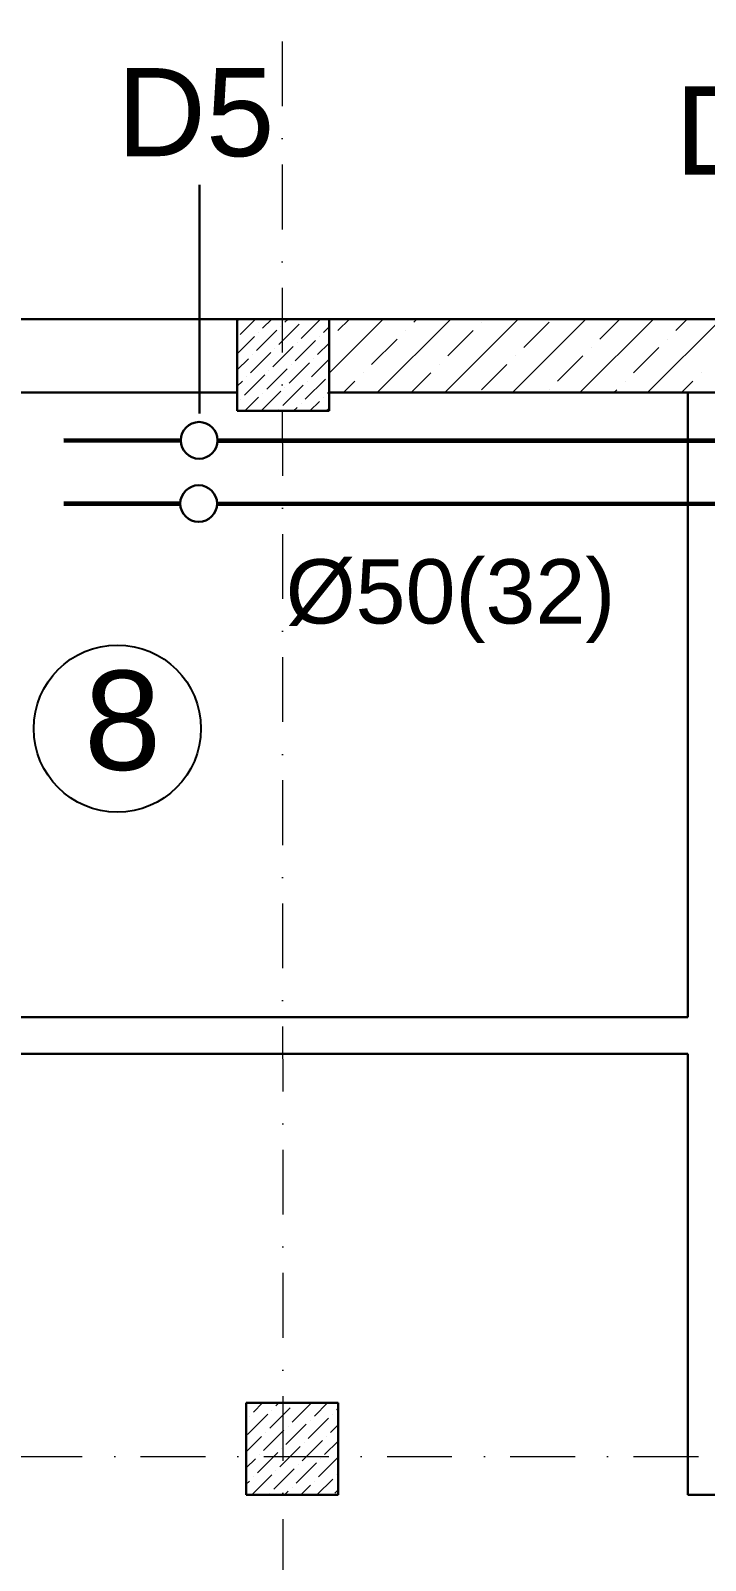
# Model space of a CAD drawing. Header units: millimetres. Extents: x 895788 to 1136524, y -21936 to 400945.
# Drawn here: x 949582 to 953253, y 103168 to 111496 of the extents above; entities that cross this region are included whole.
import ezdxf

# ---------------------------------------------------------------- set-up
doc = ezdxf.new("R2010")
doc.units = ezdxf.units.MM
doc.linetypes.add('Штрихпунктирная', pattern=[670.277762, 352.777767, -176.388884, 0, -141.111112])
doc.layers.add('Конструктив - Ограждающий', color=7, linetype='Continuous')
doc.layers.add('оси_Ном._пера__1', color=7, linetype='Continuous', lineweight=15)
doc.layers.add('перегородка_Ном._пера__7', color=7, linetype='Continuous', lineweight=60)
doc.styles.get("Standard").update_dxf_attribs({"font": 'arial.ttf', "height": 400})
doc.styles.add('Times New  Roman', font='times.ttf')
doc.styles.add('СГЕНЕРИР_СТИЛЬ_1', font='arial.ttf')

msp = doc.modelspace()

# ---------------------------------------------------------------- linework, layer by layer
at = {"lineweight": 30}
msp.add_line((950500.781, 109412.194), (950500.781, 110656.85), dxfattribs=at)
at = {"color": 0, "lineweight": 30}
for p, q in [((927256.05, 109925.064), (968656.05, 109925.064)), ((950706.05, 109525.064), (945254.29, 109525.064)), ((956755.855, 109525.064), (951206.05, 109525.064)), ((953156.948, 106125.059), (953156.948, 109525.064)), ((953156.948, 106125.059), (953156.948, 109525.064)), ((949156.026, 106125.059), (953156.948, 106125.059)), ((953156.948, 105925.059), (949156.026, 105925.059)), ((953156.948, 103525.059), (953156.948, 105925.059)), ((953756.948, 103525.059), (953156.948, 103525.059))]:
    msp.add_line(p, q, dxfattribs=at)
at = {"color": 3, "lineweight": 30}
for p, q in [((951206.05, 109925.064), (950706.05, 109925.064)), ((950706.05, 109925.064), (950706.05, 109425.064)), ((951206.05, 109425.064), (951206.05, 109925.064)), ((950706.05, 109425.064), (951206.05, 109425.064)), ((951255.855, 104025.059), (950755.855, 104025.059)), ((950755.855, 104025.059), (950755.855, 103525.059)), ((951255.855, 103525.059), (951255.855, 104025.059)), ((950755.855, 103525.059), (951255.855, 103525.059))]:
    msp.add_line(p, q, dxfattribs=at)
at = {"lineweight": 9}
for p, q in [((950706.05, 109913.539), (950712.083, 109919.573)), ((950723.132, 109842.233), (950805.964, 109925.064)), ((950811.52, 109753.844), (950922.006, 109864.33)), ((950822.569, 109853.281), (950822.569, 109853.281)), ((950844.666, 109875.378), (950894.352, 109925.064)), ((950933.054, 109786.99), (951043.54, 109897.475)), ((950944.103, 109886.427), (950944.103, 109886.427)), ((950966.2, 109908.524), (950982.74, 109925.064)), ((951054.588, 109820.136), (951159.517, 109925.064)), ((951065.637, 109919.573), (951065.637, 109919.573)), ((951176.122, 109853.281), (951206.05, 109883.209)), ((950706.05, 109736.763), (950800.472, 109831.184)), ((950899.909, 109665.456), (951010.394, 109775.941)), ((951021.443, 109698.602), (951131.928, 109809.087)), ((951032.491, 109798.039), (951032.491, 109798.039)), ((951142.977, 109731.747), (951206.05, 109794.821)), ((951154.025, 109831.184), (951154.025, 109831.184)), ((950706.05, 109648.374), (950767.326, 109709.65)), ((950778.375, 109632.31), (950888.86, 109742.796)), ((950789.423, 109731.747), (950789.423, 109731.747)), ((950910.957, 109764.893), (950910.957, 109764.893)), ((950988.297, 109577.068), (951098.782, 109687.553)), ((951109.831, 109610.213), (951206.05, 109706.433)), ((951120.88, 109709.65), (951120.88, 109709.65)), ((950745.229, 109510.776), (950855.715, 109621.262)), ((950756.278, 109610.213), (950756.278, 109610.213)), ((950866.763, 109543.922), (950977.248, 109654.408)), ((950877.812, 109643.359), (950877.812, 109643.359)), ((950999.346, 109676.505), (950999.346, 109676.505)), ((950706.05, 109559.986), (950734.181, 109588.116)), ((950836.294, 109425.064), (950944.103, 109532.874)), ((950844.666, 109521.825), (950844.666, 109521.825)), ((950955.151, 109455.534), (951065.637, 109566.019)), ((950966.2, 109554.971), (950966.2, 109554.971)), ((951076.685, 109488.679), (951187.171, 109599.165)), ((951087.734, 109588.116), (951087.734, 109588.116)), ((951198.219, 109521.825), (951206.05, 109529.656)), ((950723.132, 109488.679), (950723.132, 109488.679)), ((950747.905, 109425.064), (950822.569, 109499.728)), ((950933.054, 109433.437), (950933.054, 109433.437)), ((951013.07, 109425.064), (951032.491, 109444.485)), ((951054.588, 109466.582), (951054.588, 109466.582)), ((951101.459, 109425.064), (951154.025, 109477.631)), ((951176.122, 109499.728), (951176.122, 109499.728)), ((951189.847, 109425.064), (951206.05, 109441.268)), ((950755.855, 104024.755), (950756.158, 104025.059)), ((950794.861, 103975.373), (950844.547, 104025.059)), ((950916.395, 104008.518), (950932.935, 104025.059)), ((951004.783, 103920.13), (951109.712, 104025.059)), ((951126.317, 103953.276), (951198.1, 104025.059)), ((950761.715, 103853.839), (950872.201, 103964.324)), ((950772.764, 103953.276), (950772.764, 103953.276)), ((950883.249, 103886.984), (950993.735, 103997.47)), ((950894.298, 103986.421), (950894.298, 103986.421)), ((951015.832, 104019.567), (951015.832, 104019.567)), ((951093.172, 103831.742), (951203.657, 103942.227)), ((951225.754, 103964.324), (951225.754, 103964.324)), ((951247.851, 103986.421), (951255.855, 103994.425)), ((950850.104, 103765.45), (950960.589, 103875.936)), ((950861.152, 103864.887), (950861.152, 103864.887)), ((950971.638, 103798.596), (951082.123, 103909.081)), ((950982.686, 103898.033), (950982.686, 103898.033)), ((951104.22, 103931.179), (951104.22, 103931.179)), ((951214.706, 103864.887), (951255.855, 103906.037)), ((950755.855, 103759.59), (950839.055, 103842.79)), ((950938.492, 103677.062), (951048.977, 103787.547)), ((950949.54, 103776.499), (950949.54, 103776.499)), ((951060.026, 103710.208), (951170.511, 103820.693)), ((951071.074, 103809.645), (951071.074, 103809.645)), ((951181.56, 103743.353), (951255.855, 103817.649)), ((951192.608, 103842.79), (951192.608, 103842.79)), ((950755.855, 103671.202), (950805.909, 103721.256)), ((950816.958, 103643.916), (950927.443, 103754.402)), ((950828.007, 103743.353), (950828.007, 103743.353)), ((951026.88, 103588.674), (951137.366, 103699.159)), ((951037.929, 103688.111), (951037.929, 103688.111)), ((951148.414, 103621.819), (951255.855, 103729.26)), ((951159.463, 103721.256), (951159.463, 103721.256)), ((950786.489, 103525.059), (950894.298, 103632.868)), ((950794.861, 103621.819), (950794.861, 103621.819)), ((950905.346, 103555.528), (951015.832, 103666.013)), ((950916.395, 103654.965), (950916.395, 103654.965)), ((951140.042, 103525.059), (951225.754, 103610.771)), ((951247.851, 103632.868), (951247.851, 103632.868)), ((950755.855, 103582.814), (950772.764, 103599.722)), ((950883.249, 103533.431), (950883.249, 103533.431)), ((950963.265, 103525.059), (950982.686, 103544.479)), ((951004.783, 103566.577), (951004.783, 103566.577)), ((951051.654, 103525.059), (951104.22, 103577.625)), ((951126.317, 103599.722), (951126.317, 103599.722)), ((951236.803, 103533.431), (951255.855, 103552.484))]:
    msp.add_line(p, q, dxfattribs=at)
at = {"color": 1, "linetype": 'ByBlock', "lineweight": 60, "ltscale": 1.1}
for p, q in [((949763.505, 109265.354), (950398.985, 109265.311)), ((950598.964, 109265.297), (953446.146, 109265.102))]:
    msp.add_line(p, q, dxfattribs=at)
at = {"color": 5, "linetype": 'ByBlock', "lineweight": 60, "ltscale": 1.1}
for p, q in [((949763.552, 108921.43), (950396.622, 108921.01)), ((950596.621, 108920.877), (953447.316, 108919.047))]:
    msp.add_line(p, q, dxfattribs=at)
at = {"color": 7, "linetype": 'Continuous', "lineweight": 30, "ltscale": 50}
for centre in [(950498.964, 109265.297), (950496.621, 108920.877)]:
    msp.add_circle(centre, 100, dxfattribs=at)
at = {"lineweight": 25}
msp.add_circle((950054.164, 107696.221), 454.873, dxfattribs=at)
at = {"layer": 'Конструктив - Ограждающий', "color": 18, "linetype": 'Continuous', "lineweight": 0, "true_color": 0x000000}
for p, q in [((951206.05, 109630.882), (951500.233, 109925.064)), ((951253.91, 109862.59), (951316.385, 109925.064)), ((951467.928, 109525.064), (951867.928, 109925.064)), ((951621.606, 109862.59), (951621.606, 109862.59)), ((951667.568, 109908.552), (951684.081, 109925.064)), ((951835.624, 109525.064), (952235.624, 109925.064)), ((951851.416, 109724.704), (951989.301, 109862.59)), ((952035.263, 109908.552), (952035.263, 109908.552)), ((952203.319, 109525.064), (952603.319, 109925.064)), ((952265.073, 109770.666), (952402.959, 109908.552)), ((952571.015, 109525.064), (952971.015, 109925.064)), ((952678.73, 109816.628), (952787.167, 109925.064)), ((952938.71, 109525.064), (953338.71, 109925.064)), ((953092.388, 109862.59), (953154.863, 109925.064)), ((951207.948, 109816.628), (951207.948, 109816.628)), ((951437.758, 109678.742), (951575.644, 109816.628)), ((952632.769, 109770.666), (952632.769, 109770.666)), ((952862.578, 109632.78), (953000.464, 109770.666)), ((953046.426, 109816.628), (953046.426, 109816.628)), ((952219.111, 109724.704), (952219.111, 109724.704)), ((952448.921, 109586.818), (952586.807, 109724.704)), ((951391.796, 109632.78), (951391.796, 109632.78)), ((951651.776, 109525.064), (951759.492, 109632.78)), ((951805.454, 109678.742), (951805.454, 109678.742)), ((952035.263, 109540.856), (952173.149, 109678.742)), ((953230.274, 109632.78), (953230.274, 109632.78)), ((951284.081, 109525.064), (951345.834, 109586.818)), ((952402.959, 109540.856), (952402.959, 109540.856)), ((952754.863, 109525.064), (952770.654, 109540.856)), ((952816.616, 109586.818), (952816.616, 109586.818)), ((953122.558, 109525.064), (953184.312, 109586.818))]:
    msp.add_line(p, q, dxfattribs=at)
at = {"layer": 'оси_Ном._пера__1', "linetype": 'Штрихпунктирная'}
msp.add_line((921354.651, 103733.737), (970631.369, 103733.556), dxfattribs=at)
at = {"layer": 'оси_Ном._пера__1', "linetype": 'Штрихпунктирная', "flags": 128}
msp.add_lwpolyline([(950949.423, 113447.952), (950972.037, 73061.335), (950970.875, 71469.149)], dxfattribs=at)

# ---------------------------------------------------------------- texts
at = {"char_height": 480, "attachment_point": 3}
for s, insert in [('{\\fArial|b0|i0|c238|p34;D5}', (950908.902, 111292.112)), ('{\\fArial|b0|i0|c238|p34;D6}', (953945.112, 111192.112))]:
    msp.add_mtext_dynamic_manual_height_columns(s, width=1030.0719, gutter_width=2000, heights=[0], dxfattribs=dict(at, insert=insert))
at = {"insert": (950969.898, 108618.04), "char_height": 350, "width": 487.89948, "attachment_point": 1, "style": 'Times New  Roman'}
msp.add_mtext('{\\fArial|b0|i0|c238|p34;%%C50(32)}', dxfattribs=at)
at = {"layer": 'перегородка_Ном._пера__7', "lineweight": 50, "style": 'СГЕНЕРИР_СТИЛЬ_1'}
msp.add_text('8', height=540, dxfattribs=at).set_placement((949873.13, 107471.28))

doc.saveas('drawing.dxf')
